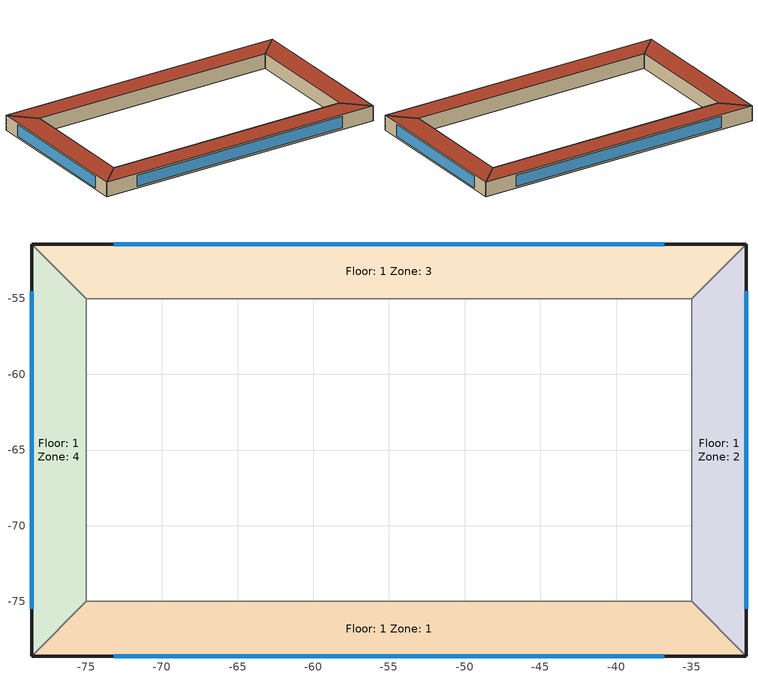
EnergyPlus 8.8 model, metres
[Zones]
Floor: 1 Zone: 1
 floor ground: -78.6,-78.6 -75,-75 -35,-75 -31.4,-78.6 z0
 wall outside: -78.6,-78.6 -31.4,-78.6 z0:2.4
 wall to Floor: 1 Zone: 2: -35,-75 -31.4,-78.6 z0:2.4
 wall to Floor: 1 Zone: 4: -78.6,-78.6 -75,-75 z0:2.4
 wall to Floor: 1 Zone: 5: -35,-75 -75,-75 z0:2.4
 window: -73.17,-78.6 -36.83,-78.6 z0.28:2.12
 roof outside: -75,-75 -78.6,-78.6 -31.4,-78.6 -35,-75 z2.4
Floor: 1 Zone: 2
 floor ground: -31.4,-78.6 -35,-75 -35,-55 -31.4,-51.4 z0
 wall outside: -31.4,-78.6 -31.4,-51.4 z0:2.4
 wall to Floor: 1 Zone: 3: -35,-55 -31.4,-51.4 z0:2.4
 wall to Floor: 1 Zone: 5: -35,-55 -35,-75 z0:2.4
 window: -31.4,-75.47 -31.4,-54.53 z0.28:2.12
 roof outside: -35,-75 -31.4,-78.6 -31.4,-51.4 -35,-55 z2.4
Floor: 1 Zone: 3
 floor ground: -31.4,-51.4 -35,-55 -75,-55 -78.6,-51.4 z0
 wall outside: -31.4,-51.4 -78.6,-51.4 z0:2.4
 wall to Floor: 1 Zone: 4: -75,-55 -78.6,-51.4 z0:2.4
 wall to Floor: 1 Zone: 5: -75,-55 -35,-55 z0:2.4
 window: -36.83,-51.4 -73.17,-51.4 z0.28:2.12
 roof outside: -35,-55 -31.4,-51.4 -78.6,-51.4 -75,-55 z2.4
Floor: 1 Zone: 4
 floor ground: -78.6,-51.4 -75,-55 -75,-75 -78.6,-78.6 z0
 wall outside: -78.6,-51.4 -78.6,-78.6 z0:2.4
 wall to Floor: 1 Zone: 5: -75,-75 -75,-55 z0:2.4
 window: -78.6,-54.53 -78.6,-75.47 z0.28:2.12
 roof outside: -75,-55 -78.6,-51.4 -78.6,-78.6 -75,-75 z2.4
Floor: 1 Zone: 5
[Building]
shapeBox
[Site:Location]
SAN_FRANCISCO: Latitude {deg}=37.62; Longitude {deg}=-122.38; Time Zone {hr}=-8; Elevation {m}=5
[Zone]
Floor: 1 Zone: 1; Floor: 1 Zone: 2; Floor: 1 Zone: 3; Floor: 1 Zone: 4; Floor: 1 Zone: 5
